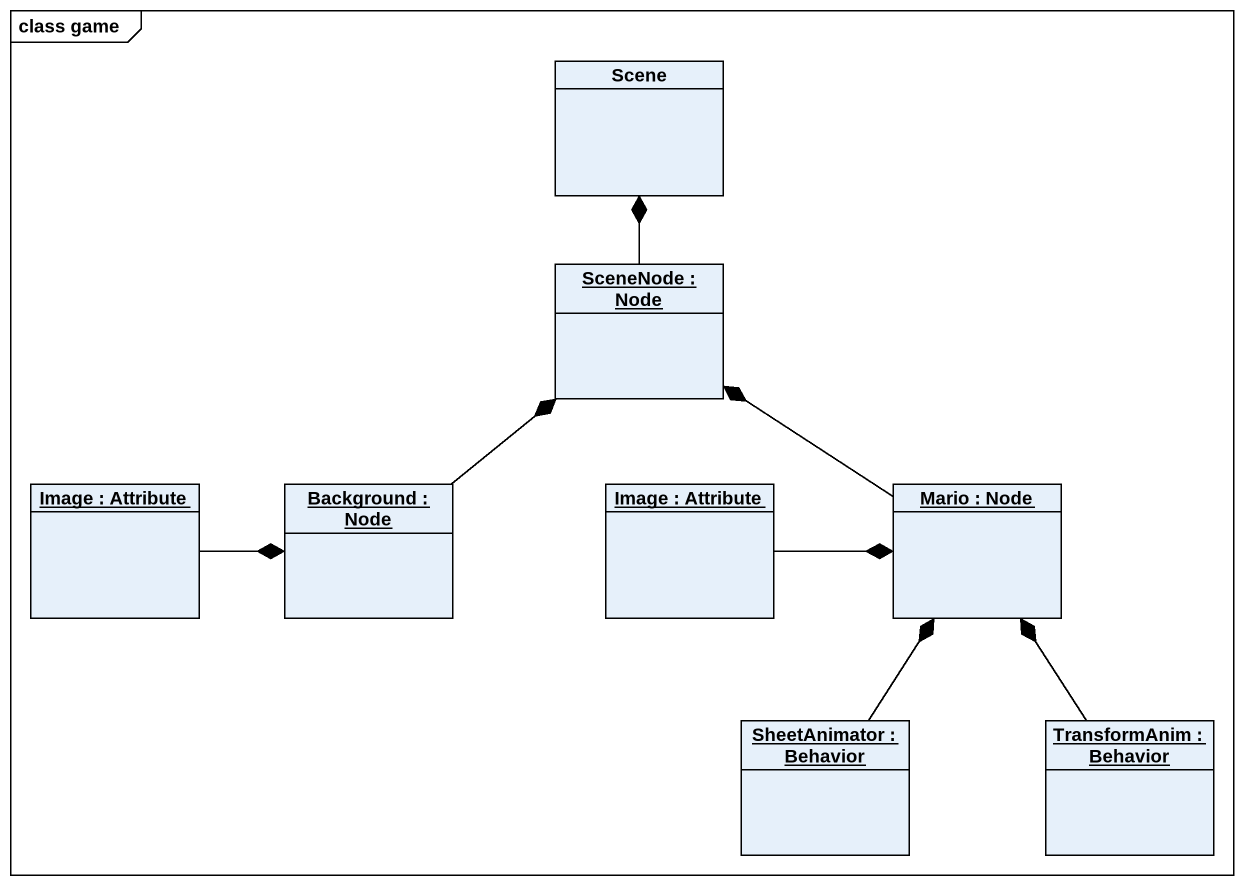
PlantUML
@startuml
mainframe class game
hide circle
hide empty members
class Scene
object "SceneNode : Node" as SceneNode
object "Image : Attribute" as Image
object "Background : Node" as Background
object "Image : Attribute" as Image_2
object "Mario : Node" as Mario
object "SheetAnimator : Behavior" as SheetAnimator
object "TransformAnim : Behavior" as TransformAnim
SceneNode -up-* Scene
Image -right-* Background
Background -up-* SceneNode
Image_2 -right-* Mario
Mario -up-* SceneNode
SheetAnimator -up-* Mario
TransformAnim -up-* Mario
@enduml
